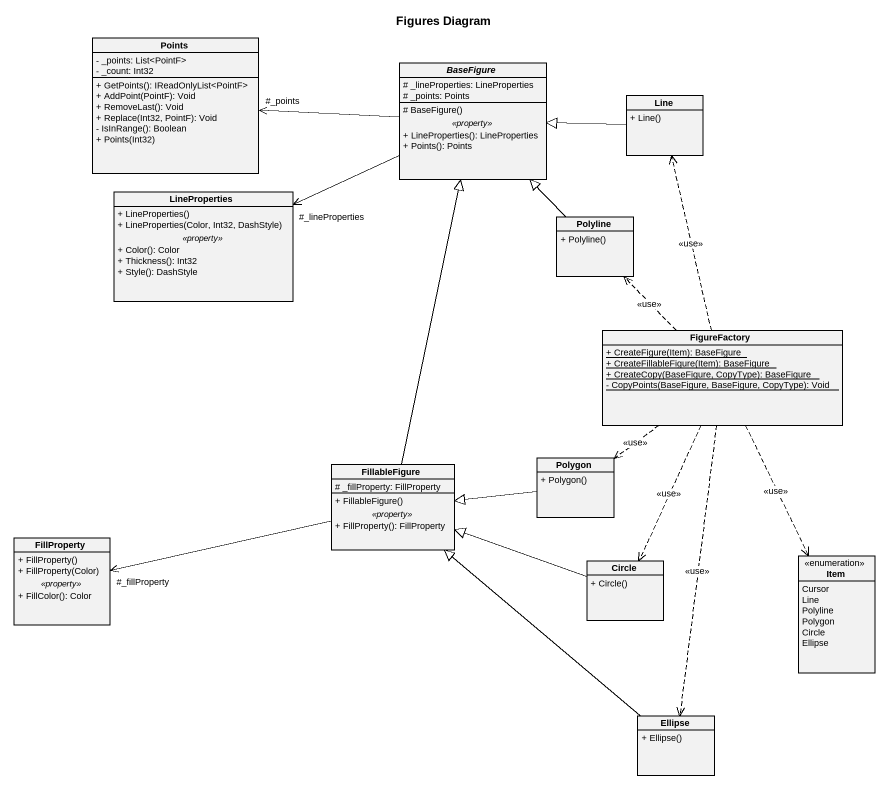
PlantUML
@startuml
title Figures Diagram
hide circle
hide empty members
skinparam classAttributeIconSize 0
class Points {
  - _points: List<PointF>
  - _count: Int32
  + GetPoints(): IReadOnlyList<PointF>
  + AddPoint(PointF): Void
  + RemoveLast(): Void
  + Replace(Int32, PointF): Void
  - IsInRange(): Boolean
  + Points(Int32)
}
abstract class BaseFigure {
  # _lineProperties: LineProperties
  # _points: Points
  --
  # BaseFigure()
  .. <<property>> ..
  + LineProperties(): LineProperties
  + Points(): Points
}
class Line {
  + Line()
}
class LineProperties {
  + LineProperties()
  + LineProperties(Color, Int32, DashStyle)
  .. <<property>> ..
  + Color(): Color
  + Thickness(): Int32
  + Style(): DashStyle
}
class Polyline {
  + Polyline()
}
class FigureFactory {
  {static} + CreateFigure(Item): BaseFigure
  {static} + CreateFillableFigure(Item): BaseFigure
  {static} + CreateCopy(BaseFigure, CopyType): BaseFigure
  {static} - CopyPoints(BaseFigure, BaseFigure, CopyType): Void
}
class FillableFigure {
  # _fillProperty: FillProperty
  --
  + FillableFigure()
  .. <<property>> ..
  + FillProperty(): FillProperty
}
class Polygon {
  + Polygon()
}
class FillProperty {
  + FillProperty()
  + FillProperty(Color)
  .. <<property>> ..
  + FillColor(): Color
}
enum Item {
  Cursor
  Line
  Polyline
  Polygon
  Circle
  Ellipse
}
class "Circle" as Circle_ {
  + Circle()
}
class Ellipse {
  + Ellipse()
}
BaseFigure -left-> "#_points" Points
BaseFigure -left-> "#_lineProperties" LineProperties
Line -left-|> BaseFigure
Polyline -up-|> BaseFigure
FigureFactory .up.> Line : <<use>>
FigureFactory .up.> Polyline : <<use>>
FigureFactory ..> Polygon : <<use>>
FigureFactory ..> Item : <<use>>
FigureFactory ..> Circle_ : <<use>>
FigureFactory ..> Ellipse : <<use>>
FillableFigure -up-|> BaseFigure
FillableFigure -left-> "#_fillProperty" FillProperty
Polygon -left-|> FillableFigure
Circle_ -left-|> FillableFigure
Ellipse -up-|> FillableFigure
@enduml
